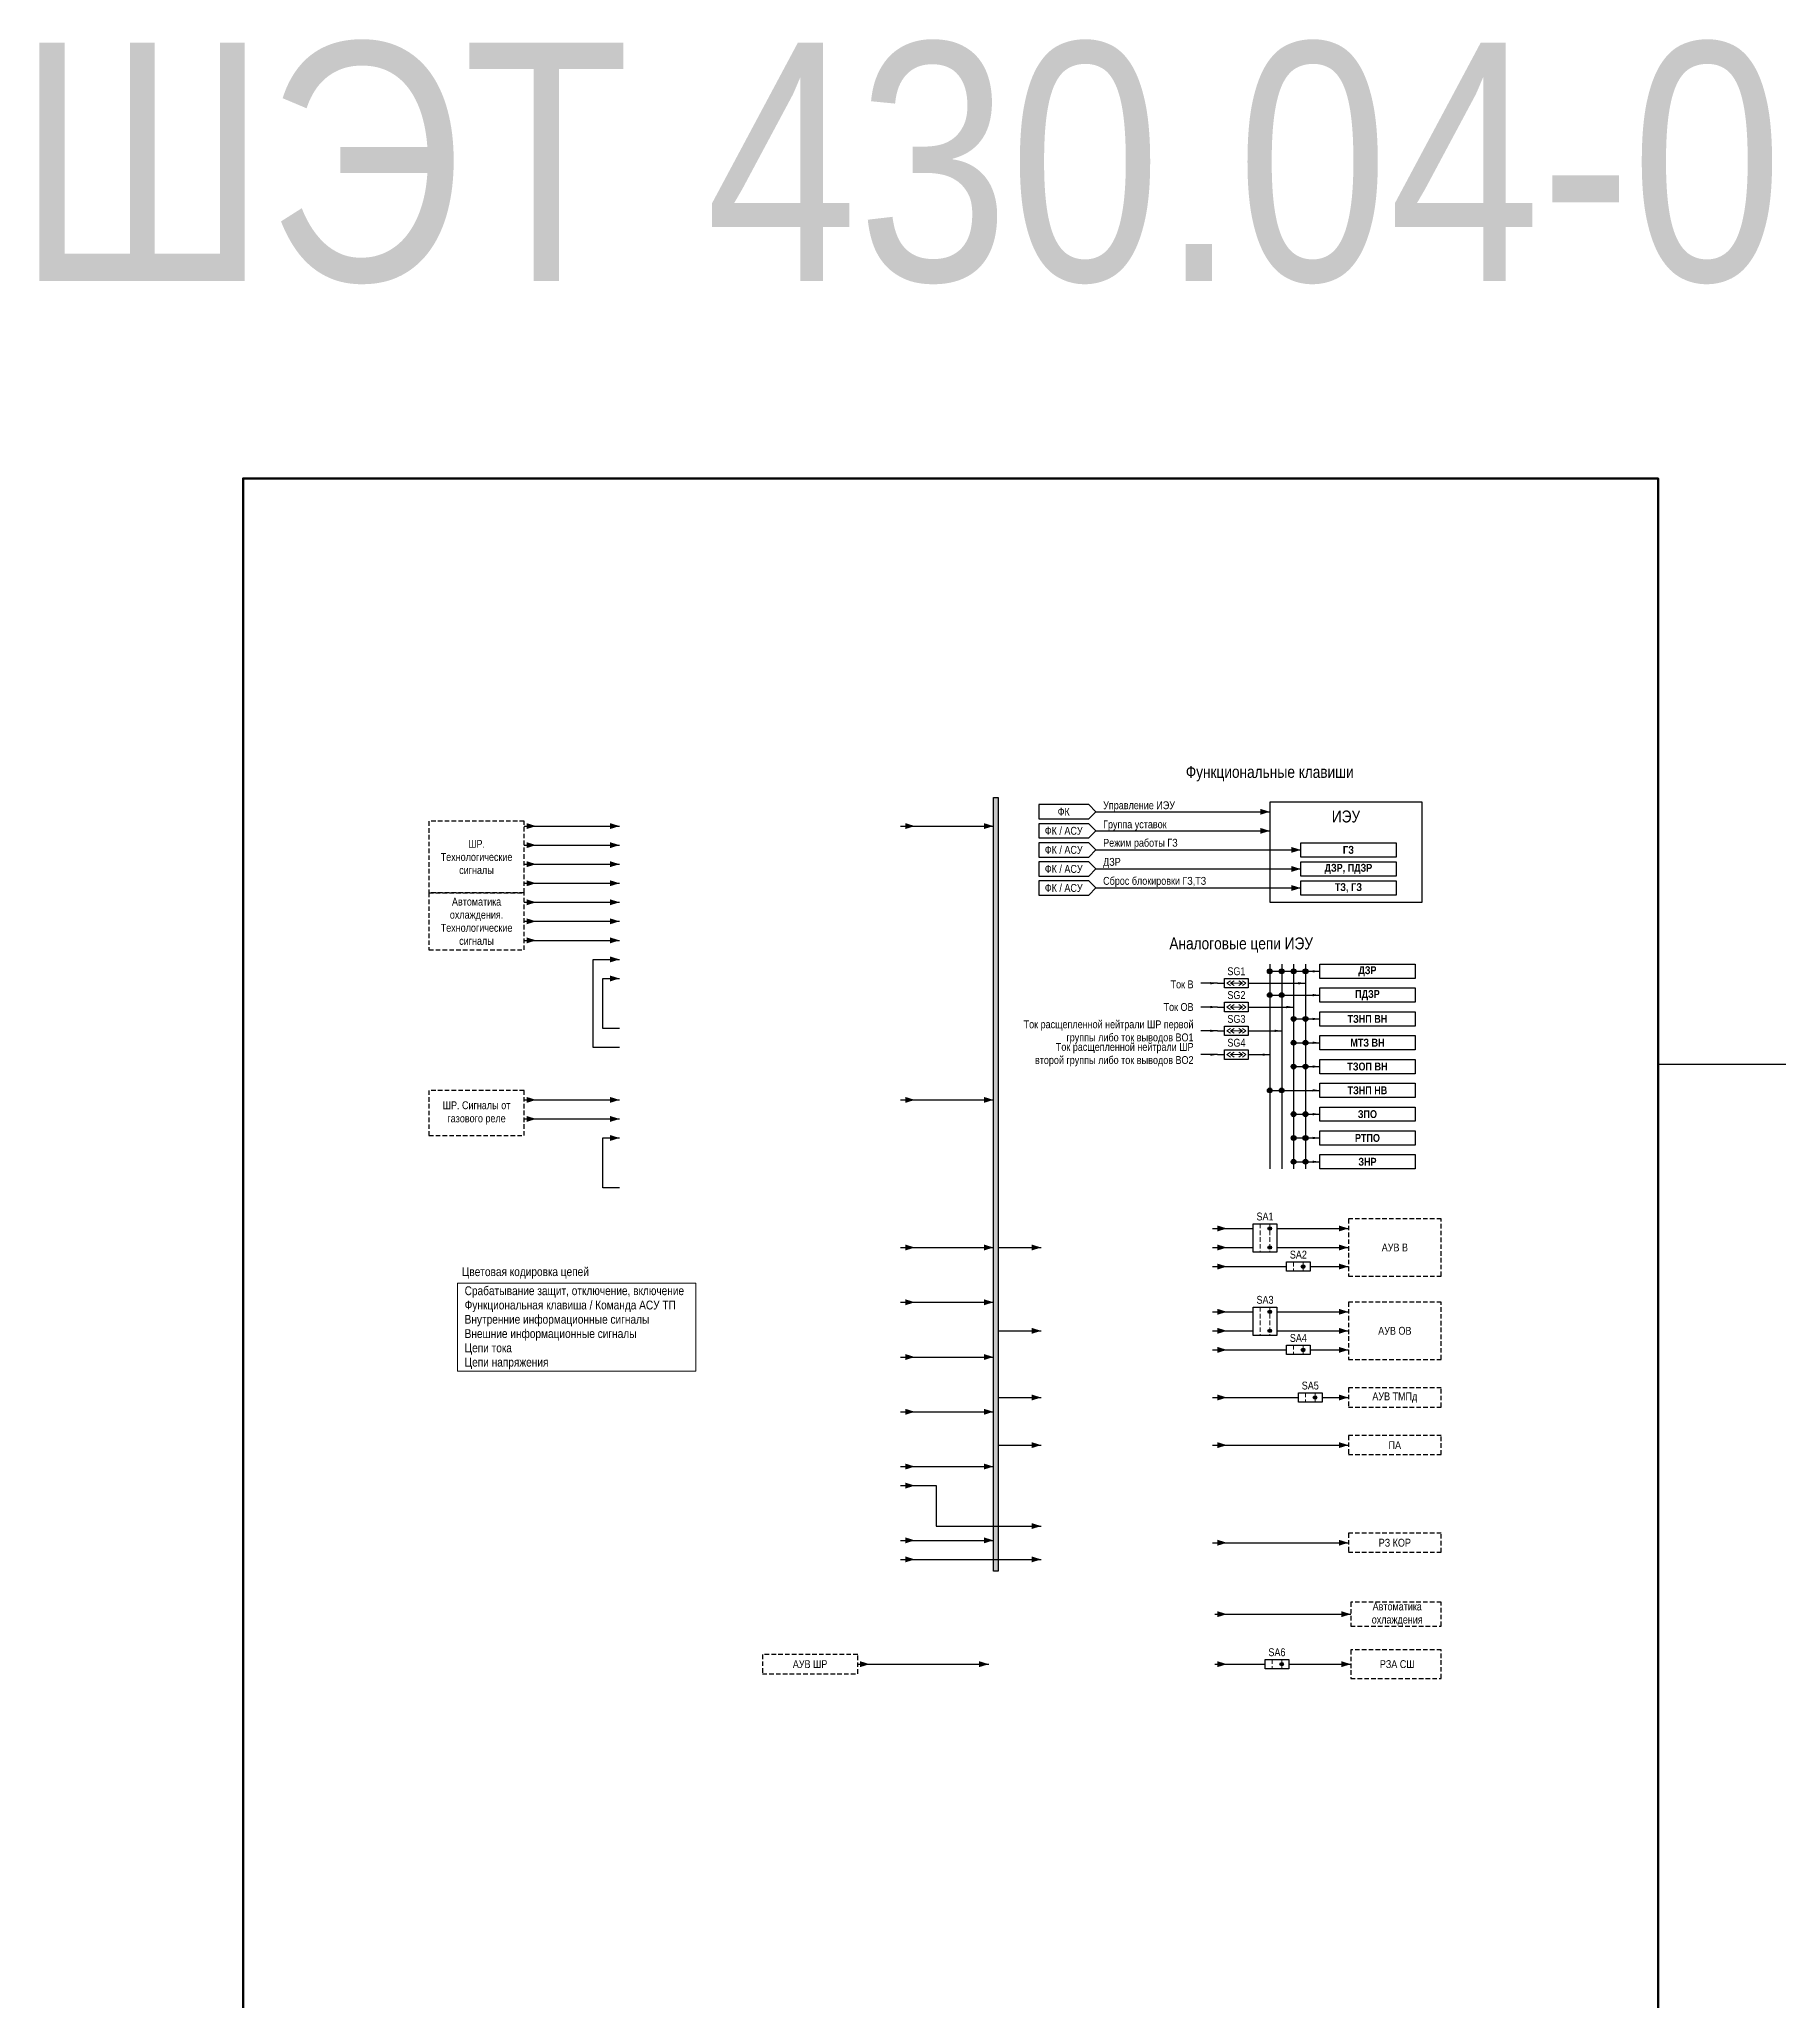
# Model space of a CAD drawing. Header units: millimetres. Extents: x 25558 to 49929, y 1902 to 19390.
# Drawn here: x 31812 to 32543, y 9592 to 10415 of the extents above; entities that cross this region are included whole.
import ezdxf
from ezdxf.enums import TextEntityAlignment as Align

# ---------------------------------------------------------------- set-up
doc = ezdxf.new("R2010")
doc.units = ezdxf.units.MM
doc.linetypes.add('штриховая2', pattern=[9.525, 6.35, -3.175])
for name, color, linetype, lineweight in [('Основная', 7, 'Continuous', 30), ('Отключение_включение', 1, 'Continuous', 30), ('Тонкая', 7, 'Continuous', 5), ('Цепи внешние', 84, 'Continuous', 30), ('Цепи внутренние', 5, 'Continuous', 30), ('Цепи ТН', 200, 'Continuous', 30), ('Цепи ТТ', 23, 'Continuous', 30), ('Цепь - ФК и АСУ', 132, 'Continuous', 30), ('Штриховая', 7, 'штриховая2', 20)]:
    doc.layers.add(name, color=color, linetype=linetype, lineweight=lineweight)
doc.styles.add('Narrow', font='ARIALN.TTF')

msp = doc.modelspace()

# ---------------------------------------------------------------- hatches: boundary and pattern name
at = {"layer": 'Отключение_включение'}
h = msp.add_hatch(color=256, dxfattribs=at)
h.dxf.hatch_style = 1
h.paths.add_polyline_path([(32215, 10097), (32213, 10097), (32213, 9772), (32215, 9772)])
at = {"layer": 'Тонкая', "lineweight": 25, "ltscale": 0.25}
h = msp.add_hatch(color=256, dxfattribs=at)
edge = h.paths.add_edge_path()
edge.add_arc((32329, 9916), 0.75, 0, 360)
h = msp.add_hatch(color=256, dxfattribs=at)
edge = h.paths.add_edge_path()
edge.add_arc((32329, 9908), 0.75, 0, 360)
h = msp.add_hatch(color=256, dxfattribs=at)
edge = h.paths.add_edge_path()
edge.add_arc((32343, 9900), 0.75, 0, 360)
h = msp.add_hatch(color=256, dxfattribs=at)
edge = h.paths.add_edge_path()
edge.add_arc((32329, 9881), 0.75, 0, 360)
h = msp.add_hatch(color=256, dxfattribs=at)
edge = h.paths.add_edge_path()
edge.add_arc((32329, 9873), 0.75, 0, 360)
h = msp.add_hatch(color=256, dxfattribs=at)
edge = h.paths.add_edge_path()
edge.add_arc((32343, 9865), 0.75, 0, 360)
h = msp.add_hatch(color=256, dxfattribs=at)
edge = h.paths.add_edge_path()
edge.add_arc((32348, 9845), 0.75, 0, 360)
h = msp.add_hatch(color=256, dxfattribs=at)
edge = h.paths.add_edge_path()
edge.add_arc((32334, 9733), 0.75, 0, 360)
at = {"layer": 'Цепи ТТ'}
h = msp.add_hatch(color=256, dxfattribs=at)
h.dxf.hatch_style = 1
h.paths.add_polyline_path([(32330, 10024, 1), (32328, 10024, 1)])
h = msp.add_hatch(color=256, dxfattribs=at)
h.dxf.hatch_style = 1
h.paths.add_polyline_path([(32335, 10024, 1), (32333, 10024, 1)])
h = msp.add_hatch(color=256, dxfattribs=at)
h.dxf.hatch_style = 1
h.paths.add_polyline_path([(32340, 10024, 1), (32338, 10024, 1)])
h = msp.add_hatch(color=256, dxfattribs=at)
h.dxf.hatch_style = 1
h.paths.add_polyline_path([(32345, 10024, 1), (32343, 10024, 1)])
h = msp.add_hatch(color=256, dxfattribs=at)
h.dxf.hatch_style = 1
h.paths.add_polyline_path([(32330, 10014, 1), (32328, 10014, 1)])
h = msp.add_hatch(color=256, dxfattribs=at)
h.dxf.hatch_style = 1
h.paths.add_polyline_path([(32335, 10014, 1), (32333, 10014, 1)])
h = msp.add_hatch(color=256, dxfattribs=at)
h.dxf.hatch_style = 1
h.paths.add_polyline_path([(32340, 10004, 1), (32338, 10004, 1)])
h = msp.add_hatch(color=256, dxfattribs=at)
h.dxf.hatch_style = 1
h.paths.add_polyline_path([(32345, 10004, 1), (32343, 10004, 1)])
h = msp.add_hatch(color=256, dxfattribs=at)
h.dxf.hatch_style = 1
h.paths.add_polyline_path([(32340, 9994, 1), (32338, 9994, 1)])
h = msp.add_hatch(color=256, dxfattribs=at)
h.dxf.hatch_style = 1
h.paths.add_polyline_path([(32345, 9994, 1), (32343, 9994, 1)])
h = msp.add_hatch(color=256, dxfattribs=at)
h.dxf.hatch_style = 1
h.paths.add_polyline_path([(32340, 9984, 1), (32338, 9984, 1)])
h = msp.add_hatch(color=256, dxfattribs=at)
h.dxf.hatch_style = 1
h.paths.add_polyline_path([(32345, 9984, 1), (32343, 9984, 1)])
h = msp.add_hatch(color=256, dxfattribs=at)
h.dxf.hatch_style = 1
h.paths.add_polyline_path([(32330, 9974, 1), (32328, 9974, 1)])
h = msp.add_hatch(color=256, dxfattribs=at)
h.dxf.hatch_style = 1
h.paths.add_polyline_path([(32335, 9974, 1), (32333, 9974, 1)])
h = msp.add_hatch(color=256, dxfattribs=at)
h.dxf.hatch_style = 1
h.paths.add_polyline_path([(32340, 9964, 1), (32338, 9964, 1)])
h = msp.add_hatch(color=256, dxfattribs=at)
h.dxf.hatch_style = 1
h.paths.add_polyline_path([(32345, 9964, 1), (32343, 9964, 1)])
h = msp.add_hatch(color=256, dxfattribs=at)
h.dxf.hatch_style = 1
h.paths.add_polyline_path([(32340, 9954, 1), (32338, 9954, 1)])
h = msp.add_hatch(color=256, dxfattribs=at)
h.dxf.hatch_style = 1
h.paths.add_polyline_path([(32345, 9954, 1), (32343, 9954, 1)])
h = msp.add_hatch(color=256, dxfattribs=at)
h.dxf.hatch_style = 1
h.paths.add_polyline_path([(32340, 9944, 1), (32338, 9944, 1)])
h = msp.add_hatch(color=256, dxfattribs=at)
h.dxf.hatch_style = 1
h.paths.add_polyline_path([(32345, 9944, 1), (32343, 9944, 1)])

# ---------------------------------------------------------------- linework, layer by layer
msp.add_lwpolyline([(32912, 9985), (32912, 9391), (32492, 9391), (32492, 9985)], close=True)
at = {"layer": 'Основная', "ltscale": 0.3}
msp.add_lwpolyline([(32329, 10053), (32393, 10053), (32393, 10095), (32329, 10095)], close=True, dxfattribs=at)
at = {"layer": 'Основная'}
for points in [[(32342, 10078), (32382, 10078), (32382, 10072), (32342, 10072)], [(32342, 10070), (32382, 10070), (32382, 10064), (32342, 10064)], [(32342, 10062), (32382, 10062), (32382, 10056), (32342, 10056)], [(32350, 10027), (32390, 10027), (32390, 10021), (32350, 10021)], [(32310, 10021), (32320, 10021), (32320, 10017), (32310, 10017)], [(32310, 10011), (32320, 10011), (32320, 10007), (32310, 10007)], [(32350, 10017), (32390, 10017), (32390, 10011), (32350, 10011)], [(32350, 10007), (32390, 10007), (32390, 10001), (32350, 10001)], [(32310, 10001), (32320, 10001), (32320, 9997), (32310, 9997)], [(32350, 9997), (32390, 9997), (32390, 9991), (32350, 9991)], [(32310, 9991), (32320, 9991), (32320, 9987), (32310, 9987)], [(32350, 9987), (32390, 9987), (32390, 9981), (32350, 9981)], [(32350, 9977), (32390, 9977), (32390, 9971), (32350, 9971)], [(32350, 9967), (32390, 9967), (32390, 9961), (32350, 9961)], [(32350, 9957), (32390, 9957), (32390, 9951), (32350, 9951)], [(32350, 9947), (32390, 9947), (32390, 9941), (32350, 9941)], [(32322, 9918), (32332, 9918), (32332, 9906), (32322, 9906)], [(32336, 9902), (32346, 9902), (32346, 9898), (32336, 9898)], [(32322, 9883), (32332, 9883), (32332, 9871), (32322, 9871)], [(32336, 9867), (32346, 9867), (32346, 9863), (32336, 9863)], [(32341, 9847), (32351, 9847), (32351, 9843), (32341, 9843)], [(32327, 9735), (32337, 9735), (32337, 9731), (32327, 9731)]]:
    msp.add_lwpolyline(points, close=True, dxfattribs=at)
at = {"layer": 'Отключение_включение'}
for p, q in [((32174, 10085), (32213, 10085)), ((32174, 9970), (32213, 9970)), ((32305, 9916), (32322, 9916)), ((32332, 9916), (32362, 9916)), ((32174, 9908), (32213, 9908)), ((32215, 9908), (32233, 9908)), ((32174, 9885), (32213, 9885)), ((32305, 9881), (32322, 9881)), ((32332, 9881), (32362, 9881)), ((32215, 9873), (32233, 9873)), ((32174, 9862), (32213, 9862)), ((32174, 9839), (32213, 9839)), ((32215, 9845), (32233, 9845)), ((32305, 9845), (32341, 9845)), ((32351, 9845), (32362, 9845)), ((32215, 9825), (32233, 9825)), ((32174, 9816), (32213, 9816)), ((32174, 9785), (32213, 9785)), ((32306, 9733), (32327, 9733)), ((32337, 9733), (32363, 9733))]:
    msp.add_line(p, q, dxfattribs=at)
msp.add_lwpolyline([(32213, 10097), (32215, 10097), (32215, 9772), (32213, 9772)], close=True, dxfattribs=at)
for points in [[(32180, 10085, 0, 2.5, 0), (32176, 10085, 0, 0, 0)], [(32213, 10085, 0, 2.5, 0), (32209, 10085, 0, 0, 0)], [(32180, 9970, 0, 2.5, 0), (32176, 9970, 0, 0, 0)], [(32213, 9970, 0, 2.5, 0), (32209, 9970, 0, 0, 0)], [(32311, 9916, 0, 2.5, 0), (32307, 9916, 0, 0, 0)], [(32362, 9916, 0, 2.5, 0), (32358, 9916, 0, 0, 0)], [(32180, 9908, 0, 2.5, 0), (32176, 9908, 0, 0, 0)], [(32213, 9908, 0, 2.5, 0), (32209, 9908, 0, 0, 0)], [(32233, 9908, 0, 2.5, 0), (32229, 9908, 0, 0, 0)], [(32180, 9885, 0, 2.5, 0), (32176, 9885, 0, 0, 0)], [(32213, 9885, 0, 2.5, 0), (32209, 9885, 0, 0, 0)], [(32311, 9881, 0, 2.5, 0), (32307, 9881, 0, 0, 0)], [(32362, 9881, 0, 2.5, 0), (32358, 9881, 0, 0, 0)], [(32233, 9873, 0, 2.5, 0), (32229, 9873, 0, 0, 0)], [(32180, 9862, 0, 2.5, 0), (32176, 9862, 0, 0, 0)], [(32213, 9862, 0, 2.5, 0), (32209, 9862, 0, 0, 0)], [(32233, 9845, 0, 2.5, 0), (32229, 9845, 0, 0, 0)], [(32311, 9845, 0, 2.5, 0), (32307, 9845, 0, 0, 0)], [(32362, 9845, 0, 2.5, 0), (32358, 9845, 0, 0, 0)], [(32180, 9839, 0, 2.5, 0), (32176, 9839, 0, 0, 0)], [(32213, 9839, 0, 2.5, 0), (32209, 9839, 0, 0, 0)], [(32233, 9825, 0, 2.5, 0), (32229, 9825, 0, 0, 0)], [(32180, 9816, 0, 2.5, 0), (32176, 9816, 0, 0, 0)], [(32213, 9816, 0, 2.5, 0), (32209, 9816, 0, 0, 0)], [(32180, 9785, 0, 2.5, 0), (32176, 9785, 0, 0, 0)], [(32213, 9785, 0, 2.5, 0), (32209, 9785, 0, 0, 0)], [(32311, 9733, 0, 2.5, 0), (32307, 9733, 0, 0, 0)], [(32363, 9733, 0, 2.5, 0), (32359, 9733, 0, 0, 0)]]:
    msp.add_lwpolyline(points, format="xyseb", dxfattribs=at)
at = {"layer": 'Тонкая', "ltscale": 0.25}
for p, q in [((32311, 10019), (32312.5, 10020)), ((32312.5, 10018), (32311, 10019)), ((32312.5, 10019), (32314, 10020)), ((32314, 10018), (32312.5, 10019)), ((32317.5, 10019), (32316, 10020)), ((32316, 10018), (32317.5, 10019)), ((32319, 10019), (32317.5, 10020)), ((32317.5, 10018), (32319, 10019)), ((32311, 10009), (32312.5, 10010)), ((32312.5, 10009), (32314, 10010)), ((32317.5, 10009), (32316, 10010)), ((32319, 10009), (32317.5, 10010)), ((32312.5, 10008), (32311, 10009)), ((32314, 10008), (32312.5, 10009)), ((32316, 10008), (32317.5, 10009)), ((32317.5, 10008), (32319, 10009)), ((32311, 9999), (32312.5, 10000)), ((32312.5, 9998), (32311, 9999)), ((32312.5, 9999), (32314, 10000)), ((32314, 9998), (32312.5, 9999)), ((32317.5, 9999), (32316, 10000)), ((32316, 9998), (32317.5, 9999)), ((32319, 9999), (32317.5, 10000)), ((32317.5, 9998), (32319, 9999)), ((32311, 9989), (32312.5, 9990)), ((32312.5, 9988), (32311, 9989)), ((32312.5, 9989), (32314, 9990)), ((32314, 9988), (32312.5, 9989)), ((32317.5, 9989), (32316, 9990)), ((32316, 9988), (32317.5, 9989)), ((32319, 9989), (32317.5, 9990)), ((32317.5, 9988), (32319, 9989))]:
    msp.add_line(p, q, dxfattribs=at)
at = {"layer": 'Тонкая'}
for p, q in [((32317.5, 10019), (32312.5, 10019)), ((32317.5, 10009), (32312.5, 10009)), ((32317.5, 9999), (32312.5, 9999)), ((32317.5, 9989), (32312.5, 9989))]:
    msp.add_line(p, q, dxfattribs=at)
at = {"layer": 'Тонкая', "color": 3, "lineweight": 50}
msp.add_lwpolyline([(32492, 9391), (31898, 9391), (31898, 10231), (32492, 10231)], close=True, dxfattribs=at)
at = {"layer": 'Тонкая', "ltscale": 0.3}
msp.add_lwpolyline([(31988, 9893), (32088, 9893), (32088, 9856), (31988, 9856)], close=True, dxfattribs=at)
at = {"layer": 'Тонкая', "lineweight": 25, "ltscale": 0.25}
for centre in [(32329, 9916), (32329, 9908), (32343, 9900), (32329, 9881), (32329, 9873), (32343, 9865), (32348, 9845), (32334, 9733)]:
    msp.add_circle(centre, 0.75, dxfattribs=at)
at = {"layer": 'Цепи внешние', "ltscale": 0.3}
for p, q in [((32016, 10085), (32056, 10085)), ((32016, 10077), (32056, 10077)), ((32016, 10069), (32056, 10069)), ((32016, 10061), (32056, 10061)), ((32016, 10053), (32056, 10053)), ((32016, 10045), (32056, 10045)), ((32016, 10037), (32056, 10037)), ((32016, 9970), (32056, 9970)), ((32016, 9962), (32056, 9962)), ((32305, 9908), (32322, 9908)), ((32332, 9908), (32362, 9908)), ((32305, 9900), (32336, 9900)), ((32346, 9900), (32362, 9900)), ((32305, 9873), (32322, 9873)), ((32332, 9873), (32362, 9873)), ((32305, 9865), (32336, 9865)), ((32346, 9865), (32362, 9865)), ((32156, 9733), (32211, 9733))]:
    msp.add_line(p, q, dxfattribs=at)
at = {"layer": 'Цепи внешние'}
for p, q in [((32305, 9825), (32352, 9825)), ((32351, 9825), (32362, 9825)), ((32305, 9784), (32362, 9784))]:
    msp.add_line(p, q, dxfattribs=at)
at = {"layer": 'Цепи внешние', "linetype": 'штриховая2', "ltscale": 0.3}
for points in [[(32016, 10087), (31976, 10087), (31976, 10057), (32016, 10057)], [(32016, 10057), (31976, 10057), (31976, 10033), (32016, 10033)], [(32016, 9974), (31976, 9974), (31976, 9955), (32016, 9955)], [(32401, 9920), (32362, 9920), (32362, 9896), (32401, 9896)], [(32401, 9885), (32362, 9885), (32362, 9861), (32401, 9861)], [(32401, 9849), (32362, 9849), (32362, 9841), (32401, 9841)], [(32401, 9829), (32362, 9829), (32362, 9821), (32401, 9821)], [(32401, 9788), (32362, 9788), (32362, 9780), (32401, 9780)], [(32401, 9759), (32363, 9759), (32363, 9749), (32401, 9749)], [(32401, 9739), (32363, 9739), (32363, 9727), (32401, 9727)], [(32156, 9737), (32116, 9737), (32116, 9729), (32156, 9729)]]:
    msp.add_lwpolyline(points, close=True, dxfattribs=at)
at = {"layer": 'Цепи внешние', "ltscale": 0.3}
for points in [[(32021, 10085, 0, 2.5, 0), (32017, 10085, 0, 0, 0)], [(32056, 10085, 0, 2.5, 0), (32052, 10085, 0, 0, 0)], [(32021, 10077, 0, 2.5, 0), (32017, 10077, 0, 0, 0)], [(32056, 10077, 0, 2.5, 0), (32052, 10077, 0, 0, 0)], [(32021, 10069, 0, 2.5, 0), (32017, 10069, 0, 0, 0)], [(32056, 10069, 0, 2.5, 0), (32052, 10069, 0, 0, 0)], [(32021, 10061, 0, 2.5, 0), (32017, 10061, 0, 0, 0)], [(32056, 10061, 0, 2.5, 0), (32052, 10061, 0, 0, 0)], [(32021, 10053, 0, 2.5, 0), (32017, 10053, 0, 0, 0)], [(32056, 10053, 0, 2.5, 0), (32052, 10053, 0, 0, 0)], [(32021, 10045, 0, 2.5, 0), (32017, 10045, 0, 0, 0)], [(32056, 10045, 0, 2.5, 0), (32052, 10045, 0, 0, 0)], [(32021, 10037, 0, 2.5, 0), (32017, 10037, 0, 0, 0)], [(32056, 10037, 0, 2.5, 0), (32052, 10037, 0, 0, 0)], [(32021, 9970, 0, 2.5, 0), (32017, 9970, 0, 0, 0)], [(32056, 9970, 0, 2.5, 0), (32052, 9970, 0, 0, 0)], [(32021, 9962, 0, 2.5, 0), (32017, 9962, 0, 0, 0)], [(32056, 9962, 0, 2.5, 0), (32052, 9962, 0, 0, 0)], [(32311, 9908, 0, 2.5, 0), (32307, 9908, 0, 0, 0)], [(32362, 9908, 0, 2.5, 0), (32358, 9908, 0, 0, 0)], [(32311, 9900, 0, 2.5, 0), (32307, 9900, 0, 0, 0)], [(32362, 9900, 0, 2.5, 0), (32358, 9900, 0, 0, 0)], [(32311, 9873, 0, 2.5, 0), (32307, 9873, 0, 0, 0)], [(32362, 9873, 0, 2.5, 0), (32358, 9873, 0, 0, 0)], [(32311, 9865, 0, 2.5, 0), (32307, 9865, 0, 0, 0)], [(32362, 9865, 0, 2.5, 0), (32358, 9865, 0, 0, 0)], [(32161, 9733, 0, 2.5, 0), (32157, 9733, 0, 0, 0)], [(32211, 9733, 0, 2.5, 0), (32207, 9733, 0, 0, 0)]]:
    msp.add_lwpolyline(points, format="xyseb", dxfattribs=at)
at = {"layer": 'Цепи внешние'}
for points in [[(32311, 9825, 0, 2.5, 0), (32307, 9825, 0, 0, 0)], [(32362, 9825, 0, 2.5, 0), (32358, 9825, 0, 0, 0)], [(32311, 9784, 0, 2.5, 0), (32307, 9784, 0, 0, 0)], [(32362, 9784, 0, 2.5, 0), (32358, 9784, 0, 0, 0)], [(32311, 9754, 0, 2.5, 0), (32307, 9754, 0, 0, 0)], [(32363, 9754, 0, 2.5, 0), (32359, 9754, 0, 0, 0)]]:
    msp.add_lwpolyline(points, format="xyseb", dxfattribs=at)
msp.add_lwpolyline([(32306, 9754), (32363, 9754)], dxfattribs=at)
at = {"layer": 'Цепи внутренние', "ltscale": 0.3}
for p, q in [((32045, 9992), (32045, 10029)), ((32045, 10029), (32056, 10029)), ((32049, 10000), (32049, 10021)), ((32049, 10021), (32056, 10021)), ((32056, 10000), (32049, 10000)), ((32056, 9992), (32045, 9992)), ((32049, 9933), (32049, 9954)), ((32049, 9954), (32056, 9954)), ((32056, 9933), (32049, 9933)), ((32174, 9808), (32189, 9808)), ((32189, 9808), (32189, 9791)), ((32189, 9791), (32233, 9791)), ((32174, 9777), (32233, 9777))]:
    msp.add_line(p, q, dxfattribs=at)
for points in [[(32056, 10029, 0, 2.5, 0), (32052, 10029, 0, 0, 0)], [(32056, 10021, 0, 2.5, 0), (32052, 10021, 0, 0, 0)], [(32056, 9954, 0, 2.5, 0), (32052, 9954, 0, 0, 0)], [(32180, 9808, 0, 2.5, 0), (32176, 9808, 0, 0, 0)], [(32233, 9791, 0, 2.5, 0), (32229, 9791, 0, 0, 0)], [(32180, 9777, 0, 2.5, 0), (32176, 9777, 0, 0, 0)], [(32233, 9777, 0, 2.5, 0), (32229, 9777, 0, 0, 0)]]:
    msp.add_lwpolyline(points, format="xyseb", dxfattribs=at)
at = {"layer": 'Цепи ТТ'}
for p, q in [((32339, 10004), (32350, 10004)), ((32339, 9994), (32350, 9994)), ((32339, 9984), (32350, 9984)), ((32329, 9974), (32350, 9974)), ((32339, 9964), (32350, 9964))]:
    msp.add_line(p, q, dxfattribs=at)
at = {"layer": 'Цепи ТТ', "ltscale": 0.3}
msp.add_line((32320, 9999), (32334, 9999), dxfattribs=at)
at = {"layer": 'Цепи ТТ'}
for points in [[(32329, 10027), (32329, 9941)], [(32307, 9989), (32300, 9989)], [(32307, 9989), (32310, 9989)], [(32320, 9989), (32329, 9989)]]:
    msp.add_lwpolyline(points, dxfattribs=at)
at = {"layer": 'Цепи ТТ', "ltscale": 0.3}
for points in [[(32334, 10027), (32334, 9941)], [(32339, 10027), (32339, 9941)], [(32344, 10027), (32344, 9941)], [(32307, 10019), (32300, 10019)], [(32307, 10019), (32310, 10019)], [(32320, 10019), (32344, 10019)], [(32329, 10024), (32350, 10024)], [(32329, 10014), (32350, 10014)], [(32307, 10009), (32300, 10009)], [(32307, 10009), (32310, 10009)], [(32320, 10009), (32339, 10009)], [(32307, 9999), (32300, 9999)], [(32307, 9999), (32310, 9999)], [(32339, 9954), (32350, 9954)], [(32339, 9944), (32350, 9944)]]:
    msp.add_lwpolyline(points, dxfattribs=at)
at = {"layer": 'Цепи ТТ'}
for points in [[(32307, 10019, 0, 1, 0), (32304, 10019, 0, 0, 0)], [(32344, 10019, 0, 1, 0), (32341, 10019, 0, 0, 0)], [(32350, 10024, 0, 1, 0), (32347, 10024, 0, 0, 0)], [(32350, 10014, 0, 1, 0), (32347, 10014, 0, 0, 0)], [(32307, 10009, 0, 1, 0), (32304, 10009, 0, 0, 0)], [(32339, 10009, 0, 1, 0), (32336, 10009, 0, 0, 0)], [(32350, 10004, 0, 1, 0), (32347, 10004, 0, 0, 0)], [(32307, 9999, 0, 1, 0), (32304, 9999, 0, 0, 0)], [(32334, 9999, 0, 1, 0), (32331, 9999, 0, 0, 0)], [(32350, 9994, 0, 1, 0), (32347, 9994, 0, 0, 0)], [(32307, 9989, 0, 1, 0), (32304, 9989, 0, 0, 0)], [(32329, 9989, 0, 1, 0), (32326, 9989, 0, 0, 0)], [(32350, 9984, 0, 1, 0), (32347, 9984, 0, 0, 0)], [(32350, 9974, 0, 1, 0), (32347, 9974, 0, 0, 0)], [(32350, 9964, 0, 1, 0), (32347, 9964, 0, 0, 0)], [(32350, 9954, 0, 1, 0), (32347, 9954, 0, 0, 0)], [(32350, 9944, 0, 1, 0), (32347, 9944, 0, 0, 0)]]:
    msp.add_lwpolyline(points, format="xyseb", dxfattribs=at)
for centre in [(32329, 10024), (32334, 10024), (32339, 10024), (32344, 10024), (32329, 10014), (32334, 10014), (32339, 10004), (32344, 10004), (32339, 9994), (32344, 9994), (32339, 9984), (32344, 9984), (32329, 9974), (32334, 9974), (32339, 9964), (32344, 9964), (32339, 9954), (32344, 9954), (32339, 9944), (32344, 9944)]:
    msp.add_circle(centre, 1, dxfattribs=at)
at = {"layer": 'Цепь - ФК и АСУ', "ltscale": 0.3}
for points in [[(32256, 10091), (32253, 10094), (32232, 10094), (32232, 10088), (32253, 10088), (32256, 10091)], [(32256, 10083), (32253, 10086), (32232, 10086), (32232, 10080), (32253, 10080), (32256, 10083)], [(32256, 10075), (32253, 10078), (32232, 10078), (32232, 10072), (32253, 10072), (32256, 10075)], [(32256, 10067), (32253, 10070), (32232, 10070), (32232, 10064), (32253, 10064), (32256, 10067)], [(32256, 10059), (32253, 10062), (32232, 10062), (32232, 10056), (32253, 10056), (32256, 10059)]]:
    msp.add_lwpolyline(points, dxfattribs=at)
at = {"layer": 'Цепь - ФК и АСУ'}
for points in [[(32256, 10091), (32329, 10091)], [(32256, 10083), (32329, 10083)], [(32256, 10075), (32342, 10075), (32342, 10075), (32342, 10075)], [(32256, 10067), (32342, 10067), (32342, 10067), (32342, 10067)], [(32256, 10059), (32342, 10059), (32342, 10059), (32342, 10059)]]:
    msp.add_lwpolyline(points, dxfattribs=at)
at = {"layer": 'Цепь - ФК и АСУ', "ltscale": 0.3}
for points in [[(32329, 10091, 0, 2.5, 0), (32325, 10091, 0, 0, 0)], [(32329, 10083, 0, 2.5, 0), (32325, 10083, 0, 0, 0)], [(32342, 10075, 0, 2.5, 0), (32338, 10075, 0, 0, 0)], [(32342, 10067, 0, 2.5, 0), (32338, 10067, 0, 0, 0)], [(32342, 10059, 0, 2.5, 0), (32338, 10059, 0, 0, 0)]]:
    msp.add_lwpolyline(points, format="xyseb", dxfattribs=at)
at = {"layer": 'Штриховая', "ltscale": 0.3}
for p, q in [((32325, 9918), (32325, 9906)), ((32329, 9918), (32329, 9906)), ((32339, 9902), (32339, 9898)), ((32343, 9902), (32343, 9898)), ((32325, 9883), (32325, 9871)), ((32329, 9883), (32329, 9871)), ((32339, 9867), (32339, 9863)), ((32343, 9867), (32343, 9863)), ((32344, 9847), (32344, 9843)), ((32348, 9847), (32348, 9843)), ((32330, 9735), (32330, 9731)), ((32334, 9735), (32334, 9731))]:
    msp.add_line(p, q, dxfattribs=at)

# ---------------------------------------------------------------- texts
at = {"style": 'Narrow'}
msp.add_text('ШЭТ 430.04-0', height=100, dxfattribs=at).set_placement((31803, 10314))
at = {"layer": 'Основная', "style": 'Narrow'}
msp.add_text('Цветовая кодировка цепей', height=3.7, dxfattribs=at).set_placement((32016.5, 9896), align=Align.CENTER)
for s, insert, char_height, width, attachment_point in [('Функциональные клавиши', (32329, 10107), 5, 188.2306, 5), ('ФК', (32242.5, 10091), 3.3, 21, 5), (' Управление ИЭУ', (32258, 10093.25), 3.3, 71.4983, 4), ('ФК / АСУ', (32242.5, 10083), 3.3, 21, 5), (' Группа уставок', (32258, 10085.25), 3.3, 71, 4), ('ИЭУ', (32361, 10089), 5, 64, 5), ('ШР. Технологические сигналы', (31996, 10072), 3.3, 36.2511, 5), ('ФК / АСУ', (32242.5, 10075), 3.3, 21, 5), (' Режим работы ГЗ', (32258, 10077.5), 3.3, 71.4983, 4), ('{\\fArial Narrow|b1|i0|c204|p34;\\C0;ГЗ}', (32362, 10075), 3.3, 40, 5), ('ФК / АСУ', (32242.5, 10067), 3.3, 21, 5), (' ДЗР', (32258, 10069.5), 3.3, 73.8439, 4), ('{\\fArial Narrow|b1|i0|c204|p34;\\C0;ДЗР, ПДЗР}', (32362, 10067), 3.3, 40, 5), ('ФК / АСУ', (32242.5, 10059), 3.3, 21, 5), (' Сброс блокировки ГЗ,ТЗ', (32258, 10061.5), 3.3, 73.8439, 4), ('{\\fArial Narrow|b1|i0|c204|p34;\\C0;ТЗ, ГЗ }', (32362, 10059), 3.3, 39.2553, 5), ('Автоматика охлаждения. \\PТехнологические сигналы ', (31996, 10045), 3.3, 40, 5), ('Аналоговые цепи ИЭУ', (32317, 10035), 5, 188.2306, 5), ('Ток В', (32297, 10018.5), 3.3, 71.4983, 6), ('SG1', (32315, 10024), 3.3, 39, 5), ('{\\fArial Narrow|b1|i0|c204|p34;\\C0;ДЗР}', (32370, 10024), 3.3, 40, 5), ('Ток ОВ', (32297, 10009), 3.3, 71.4983, 6), ('SG2', (32315, 10014), 3.3, 39, 5), ('{\\fArial Narrow|b1|i0|c204|p34;\\C0;ПДЗР}', (32370, 10014), 3.3, 40, 5), ('Ток расщепленной нейтрали ШР первой группы либо ток выводов ВО1 ', (32297, 9998.5), 3.3, 71.4983, 6), ('SG3', (32315, 10004), 3.3, 39, 5), ('{\\fArial Narrow|b1|i0|c204|p34;\\C0;ТЗНП ВН}', (32370, 10004), 3.3, 40, 5), ('Ток расщепленной нейтрали ШР второй группы либо ток выводов ВО2', (32297, 9989), 3.3, 70.2633, 6), ('SG4', (32315, 9994), 3.3, 39, 5), ('{\\fArial Narrow|b1|i0|c204|p34;\\C0;МТЗ ВН}', (32370, 9994), 3.3, 40, 5), ('{\\fArial Narrow|b1|i0|c204|p34;ТЗОП ВН}', (32370, 9984), 3.3, 40, 5), ('ШР. Сигналы от газового реле', (31996, 9964.5), 3.3, 40, 5), ('{\\fArial Narrow|b1|i0|c204|p34;\\C0;ТЗНП НВ}', (32370, 9974), 3.3, 40, 5), ('{\\fArial Narrow|b1|i0|c204|p34;\\C0;ЗПО}', (32370, 9964), 3.3, 40, 5), ('{\\fArial Narrow|b1|i0|c204|p34;\\C0;РТПО}', (32370, 9954), 3.3, 40, 5), ('{\\fArial Narrow|b1|i0|c204|p34;\\C0;ЗНР}', (32370, 9944), 3.3, 40, 5), ('SA1', (32327, 9921), 3.3, 8.1148, 5), ('SA2', (32341, 9905), 3.3, 8.8248, 5), ('АУВ В', (32381.5, 9908), 3.3, 39, 5), ('SA3', (32327, 9886), 3.3, 8.1148, 5), ('SA4', (32341, 9870), 3.3, 8.8248, 5), ('АУВ ОВ ', (32381.5, 9873), 3.3, 39, 5), ('SA5', (32346, 9850), 3.3, 39, 5), ('АУВ ТМПд', (32381.5, 9845), 3.3, 39, 5), ('ПА', (32381.5, 9825), 3.3, 39, 5), ('РЗ КОР', (32381.5, 9784), 3.3, 39, 5), ('Автоматика охлаждения', (32382.5, 9754), 3.3, 39, 5), ('SA6', (32332, 9738), 3.3, 39, 5), ('АУВ {\\C0;ШР}', (32136, 9733), 3.3, 40, 5), ('РЗА СШ', (32382.5, 9733), 3.3, 39, 5)]:
    msp.add_mtext(s, dxfattribs=dict(at, insert=insert, char_height=char_height, width=width, attachment_point=attachment_point))
at = {"layer": 'Отключение_включение', "style": 'Narrow'}
msp.add_text('Срабатывание защит, отключение, включение', height=3.7, dxfattribs=at).set_placement((31991, 9888))
at = {"layer": 'Цепи внешние', "style": 'Narrow'}
msp.add_text('Внешние информационные сигналы', height=3.7, dxfattribs=at).set_placement((31991, 9870))
at = {"layer": 'Цепи внутренние', "style": 'Narrow'}
msp.add_text('Внутренние информационные сигналы', height=3.7, dxfattribs=at).set_placement((31991, 9876))
at = {"layer": 'Цепи ТН', "style": 'Narrow'}
msp.add_text('Цепи напряжения', height=3.7, dxfattribs=at).set_placement((31991, 9858))
at = {"layer": 'Цепи ТТ', "style": 'Narrow'}
msp.add_text('Цепи тока', height=3.7, dxfattribs=at).set_placement((31991, 9864))
at = {"layer": 'Цепь - ФК и АСУ', "style": 'Narrow'}
msp.add_text('Функциональная клавиша / Команда АСУ ТП', height=3.7, dxfattribs=at).set_placement((31991, 9882))

doc.saveas('drawing.dxf')
